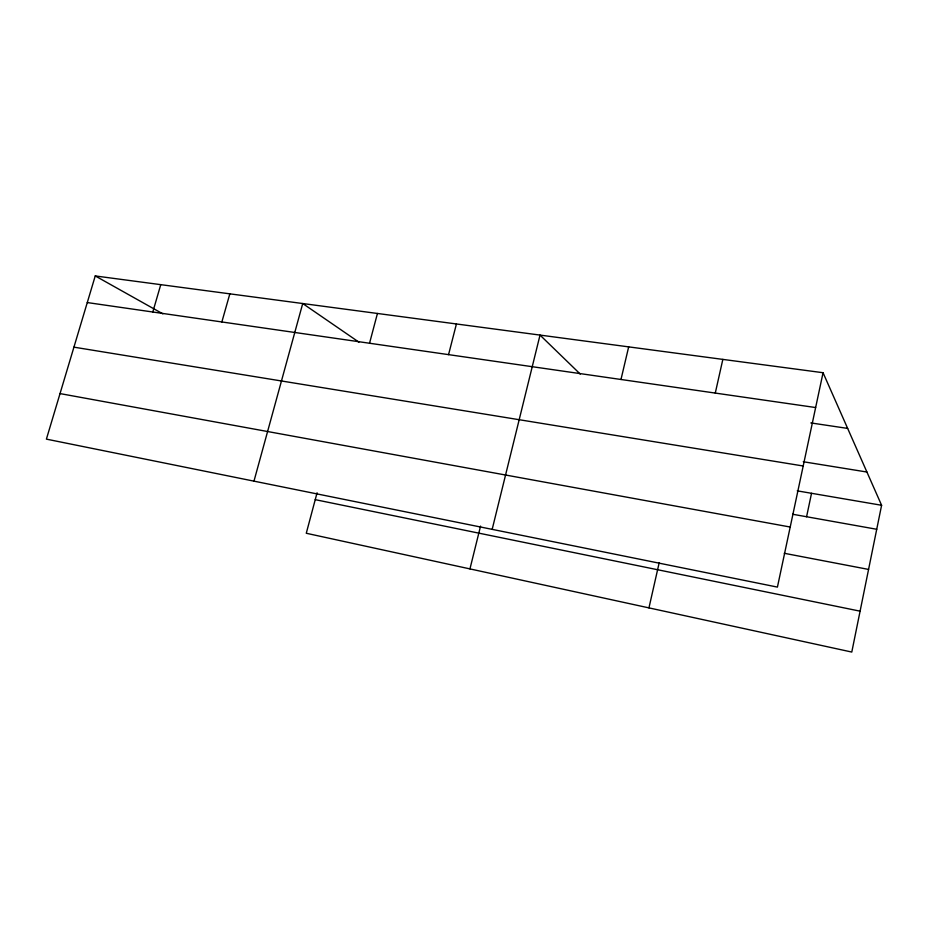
<?xml version="1.0" encoding="UTF-8"?>
<svg xmlns="http://www.w3.org/2000/svg" width="928" height="928" viewBox="0 0 928 928"><rect width="100%" height="100%" fill="white"/><g stroke="black" fill="none" stroke-linecap="round" stroke-linejoin="round"><path stroke-width="1.39" d="M823.055 372.72L777.42 587.099L46.4 439.13L95.248 275.941L823.055 372.72L881.6 505.273L851.788 652.059L306.275 533.264L317.074 492.78M806.583 516.745L811.536 493.29M715.279 393.078L722.842 359.391M648.95 607.886L659.182 562.762M620.983 379.482L628.674 346.875M469.951 568.91L480.553 526.106M492.176 529.354L540.026 335.089L580.255 374.088M448.56 354.635L456.425 323.965M369.541 343.244L377.441 313.467M253.97 481.145L302.725 303.526L358.927 342.154M221.862 321.958L229.831 293.84M152.795 312.005L160.764 284.652M87.278 302.563L815.642 407.543M810.852 422.924L847.658 428.411M803.265 461.738L866.914 472.027M73.927 347.153L803.207 465.995M797.256 490.854L881.6 505.273M792.582 514.24L876.728 529.273M60.03 393.588L790.215 527.034M784.264 553.285L868.573 569.421M315.242 499.658L860.094 611.169M95.248 275.941L162.864 313.861"/></g></svg>
